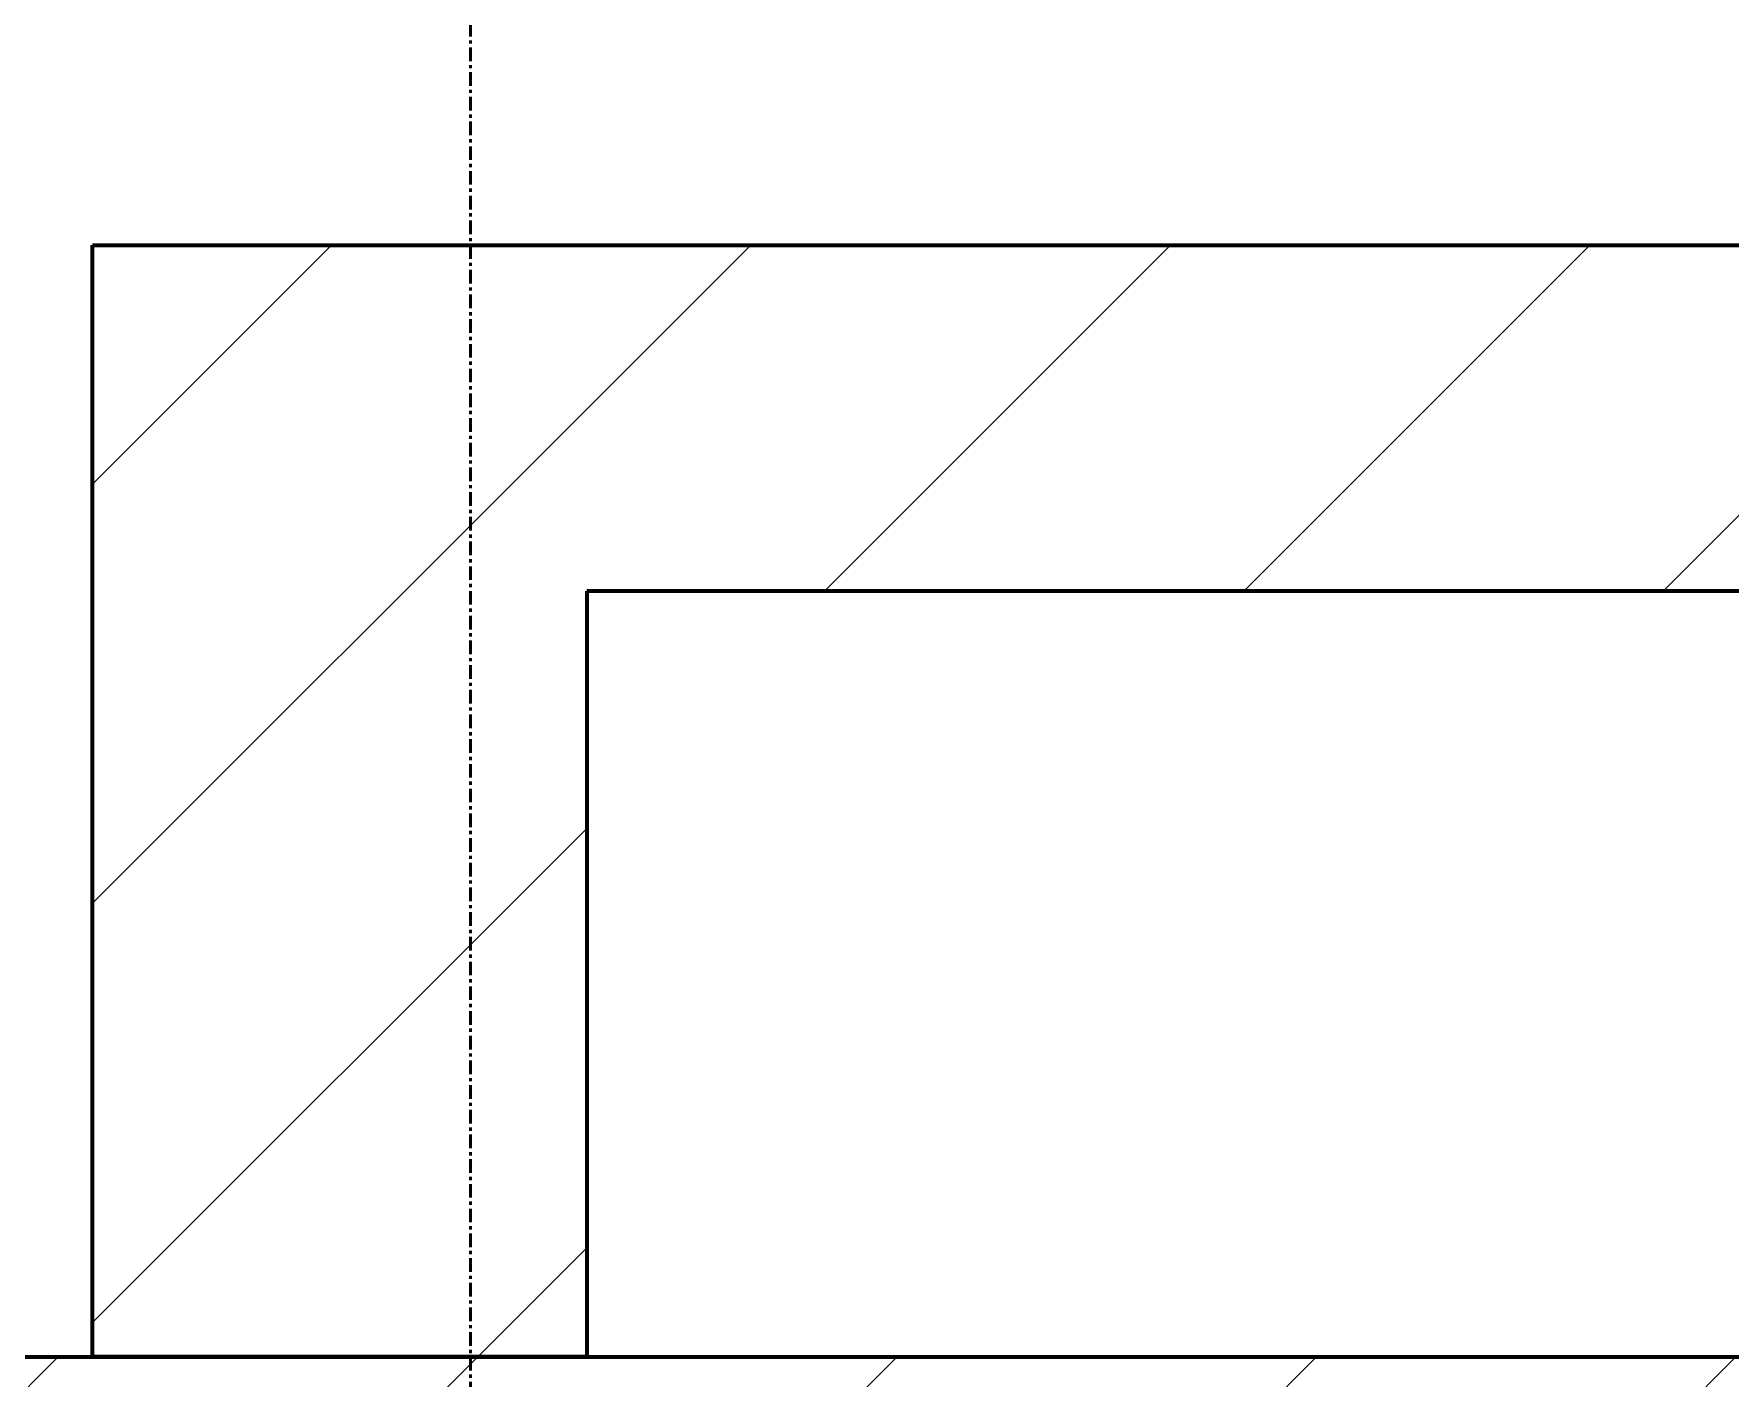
# Model space of a CAD drawing. Header units: millimetres. Extents: x -853228 to -774636, y -17776 to 22455.
# Drawn here: x -781506 to -780820, y 8135 to 8680 of the extents above; entities that cross this region are included whole.
import ezdxf

# ---------------------------------------------------------------- set-up
doc = ezdxf.new("R2010")
doc.units = ezdxf.units.MM
doc.linetypes.add('DPA_Grid _ Level 100', pattern=[10, 5.5, -1.6, 1.3, -1.6])
for name, color, linetype, lineweight in [('A-FLOR-E', 2, 'Continuous', 35), ('A-WALL', 5, 'Continuous', 35), ('A-WALL-PATT', 1, 'Continuous', 35), ('G-ANNO-SECL', 3, 'Continuous', 9)]:
    doc.layers.add(name, color=color, linetype=linetype, lineweight=lineweight)
pattern_1 = [(45, (0, 0), (-84.852814, 84.852814), [])]

msp = doc.modelspace()

# ---------------------------------------------------------------- hatches: boundary and pattern name
at = {"layer": 'A-WALL-PATT', "lineweight": 9}
h = msp.add_hatch(dxfattribs=at)
h.set_pattern_fill('FP_2', color=256, style=0, pattern_type=2)
h.set_pattern_definition(pattern_1)
h.paths.add_polyline_path([(-781482.37, 8144.02), (-781282.37, 8144.02), (-781282.37, 8594.02), (-781482.37, 8594.02), (-781482.37, 8403.24)])
h = msp.add_hatch(dxfattribs=at)
h.set_pattern_fill('FP_2', color=256, style=0, pattern_type=2)
h.set_pattern_definition(pattern_1)
h.paths.add_polyline_path([(-778775.03, 8454.02), (-778775.03, 8594.02), (-781282.37, 8594.02), (-781282.37, 8454.02), (-779878.11, 8454.02)])
h = msp.add_hatch(dxfattribs=at)
h.set_pattern_fill('FP_2', color=256, style=0, pattern_type=2)
h.set_pattern_definition(pattern_1)
h.paths.add_polyline_path([(-778775.03, 7944.02), (-778775.03, 8144.02), (-783082.37, 8144.02), (-783082.37, 7944.02), (-780382.37, 7944.02), (-780382.37, 7994.02), (-779182.37, 7994.02), (-779182.37, 7944.02), (-779050.8, 7944.02)])

# ---------------------------------------------------------------- linework, layer by layer
at = {"layer": 'A-FLOR-E'}
for p, q in [((-781482.37, 8144.02), (-781482.37, 8594.02)), ((-781482.37, 8594.02), (-778775.03, 8594.02)), ((-778775.03, 8594.02), (-781482.37, 8594.02)), ((-781482.37, 8594.02), (-781482.37, 8144.02)), ((-778775.03, 8144.02), (-781482.37, 8144.02)), ((-781482.37, 8144.02), (-778775.03, 8144.02))]:
    msp.add_line(p, q, dxfattribs=at)
at = {"layer": 'A-WALL', "color": 7, "lineweight": 70}
for p, q in [((-781482.37, 8144.02), (-781482.37, 8594.02)), ((-781482.37, 8594.02), (-781282.37, 8594.02)), ((-781282.37, 8594.02), (-778775.03, 8594.02)), ((-778775.03, 8454.02), (-781282.37, 8454.02)), ((-781282.37, 8454.02), (-781282.37, 8144.02)), ((-783082.37, 8144.02), (-780382.37, 8144.02)), ((-781282.37, 8144.02), (-781482.37, 8144.02))]:
    msp.add_line(p, q, dxfattribs=at)
at = {"layer": 'G-ANNO-SECL', "linetype": 'DPA_Grid _ Level 100', "lineweight": 50}
msp.add_line((-781329.42, 20644), (-781329.42, -16698.88), dxfattribs=at)

doc.saveas('drawing.dxf')
